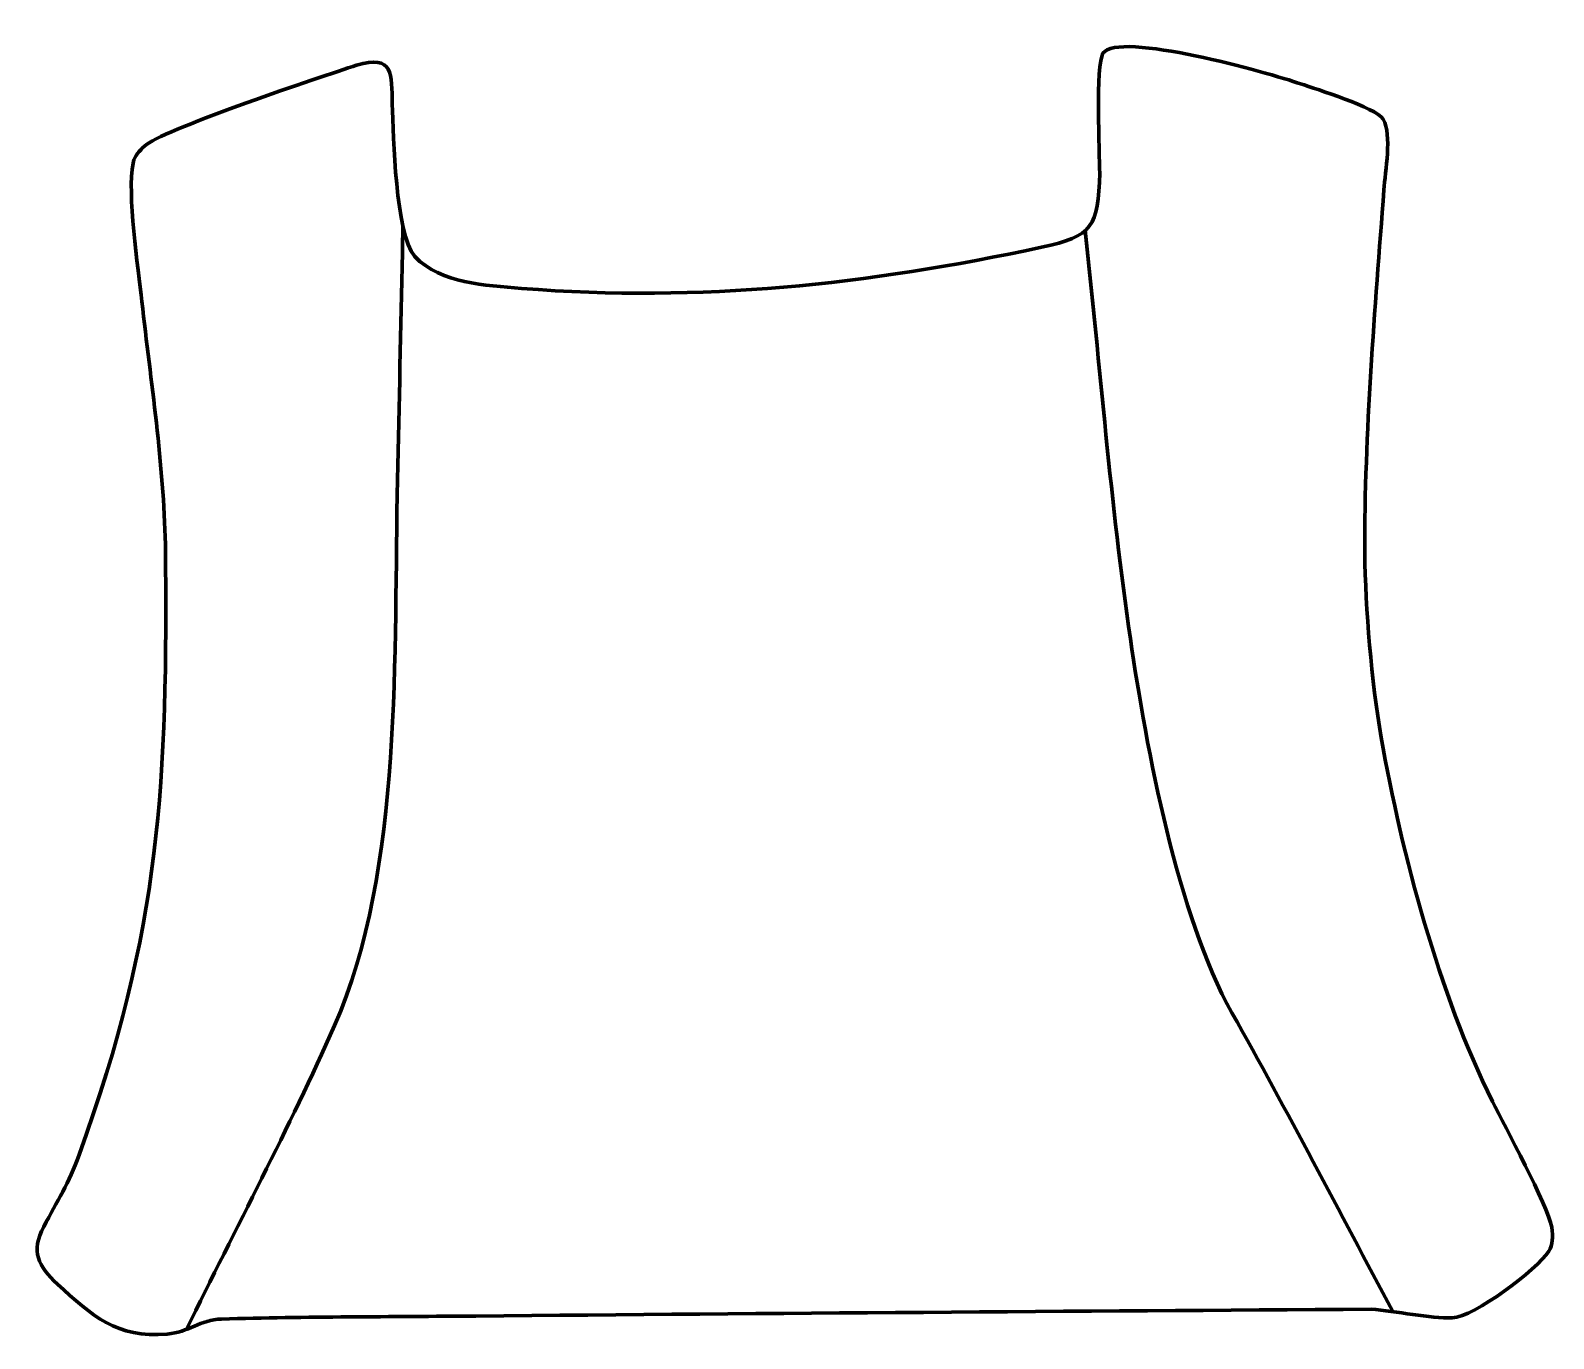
# Model space of a CAD drawing. Header units: millimetres. Extents: x 1447 to 1886, y 72 to 449.
import ezdxf

# ---------------------------------------------------------------- set-up
doc = ezdxf.new("R2010")
doc.units = ezdxf.units.MM
doc.header["$MEASUREMENT"] = 0
doc.layers.add('layer 2', color=7, linetype='Continuous')
doc.layers.add('layer 3', color=7, linetype='Continuous')

msp = doc.modelspace()

# ---------------------------------------------------------------- linework, layer by layer
at = {"layer": 'layer 2', "color": 142, "lineweight": 158}
for points, knots in [([(1491.7819, 74.7025), (1505.9628, 103.7943), (1521.2687, 132.6259), (1534.4164, 162.1767), (1534.4164, 162.1767), (1554.2032, 207.1508), (1551.4472, 270.5512), (1552.5398, 319.4585), (1552.5398, 319.4585), (1553.0268, 341.2609), (1553.4792, 363.0638), (1553.936, 384.8668), (1553.936, 384.8668), (1553.9897, 387.4299), (1554.0433, 389.993), (1554.097, 392.5561)], [0, 0, 0, 0, 0.2, 0.2, 0.2, 0.2, 0.4, 0.4, 0.4, 0.4, 0.6, 0.6, 0.6, 0.6, 1, 1, 1, 1]), ([(1750.6158, 391.1786), (1754.8702, 352.1897), (1757.9846, 312.359), (1763.6253, 273.615), (1763.6253, 273.615), (1768.2312, 241.9785), (1777.219, 193.8253), (1792.8764, 165.9078), (1792.8764, 165.9078), (1808.7574, 137.6151), (1823.9169, 108.4426), (1839.2274, 79.7919)], [0, 0, 0, 0, 0.25, 0.25, 0.25, 0.25, 0.5, 0.5, 0.5, 0.5, 1, 1, 1, 1])]:
    msp.add_open_spline(points, degree=3, knots=knots, dxfattribs=at)
at = {"layer": 'layer 3', "color": 242, "lineweight": 158}
msp.add_open_spline([(1832.9873, 80.4953), (1839.9627, 80.0033), (1850.1078, 77.7602), (1856.3423, 77.9841), (1856.3423, 77.9841), (1862.6516, 78.2108), (1880.6582, 91.8963), (1884.19, 97.2021), (1884.19, 97.2021), (1885.1396, 99.0826), (1885.513, 101.3108), (1884.9857, 104.1143), (1884.9857, 104.1143), (1883.7915, 110.4646), (1871.5166, 133.1253), (1867.8921, 140.361), (1867.8921, 140.361), (1852.4453, 171.5261), (1841.9413, 211.1159), (1835.8685, 245.1682), (1835.8685, 245.1682), (1833.0733, 261.407), (1831.3693, 281.973), (1831.113, 298.4678), (1831.113, 298.4678), (1831.0545, 332.8689), (1834.0934, 368.5165), (1836.6395, 402.8699), (1836.6395, 402.8699), (1837.0544, 408.4383), (1839.0088, 418.4915), (1836.4453, 423.3113), (1836.4453, 423.3113), (1834.2721, 426.6516), (1817.1944, 431.8981), (1812.6647, 433.453), (1812.6647, 433.453), (1803.4557, 436.6388), (1759.9808, 448.8166), (1755.7302, 442.2343), (1755.7302, 442.2343), (1753.5914, 438.9224), (1754.741, 413.4445), (1754.8049, 407.7396), (1754.8049, 407.7396), (1754.4208, 392.3161), (1752.756, 389.5383), (1738.0737, 386.3824), (1738.0737, 386.3824), (1687.4183, 375.4942), (1640.513, 370.5369), (1588.226, 374.5045), (1588.226, 374.5045), (1577.7436, 375.4297), (1565.2333, 375.833), (1557.4991, 383.6848), (1557.4991, 383.6848), (1551.9756, 390.551), (1551.3152, 418.0833), (1551.0202, 427.6122), (1551.0202, 427.6122), (1550.7989, 436.2742), (1551.5325, 441.9772), (1540.7196, 438.8176), (1540.7196, 438.8176), (1530.1154, 435.3252), (1487.0837, 421.0248), (1480.2382, 415.9293), (1480.2382, 415.9293), (1478.6387, 414.7387), (1477.3187, 413.301), (1476.6016, 411.5242), (1476.6016, 411.5242), (1476.6016, 411.5242), (1476.4004, 410.5665), (1476.4004, 410.5665), (1476.4004, 410.5665), (1474.5979, 401.984), (1477.8302, 380.3804), (1478.9185, 370.7302), (1478.9185, 370.7302), (1481.4885, 347.9405), (1485.1765, 323.5766), (1485.6913, 300.7874), (1485.6913, 300.7874), (1486.3555, 232.3844), (1484.4876, 190.3171), (1460.8361, 124.9355), (1460.8361, 124.9355), (1457.869, 116.7334), (1454.6113, 111.7235), (1450.6458, 104.2616), (1450.6458, 104.2616), (1446.817, 97.0572), (1449.0706, 92.9524), (1454.572, 87.7438), (1454.572, 87.7438), (1464.5476, 78.5888), (1471.6545, 72.0459), (1486.1616, 73.3139), (1486.1616, 73.3139), (1492.441, 73.8627), (1495.6165, 77.4869), (1501.8878, 77.6644), (1501.8878, 77.6644), (1526.1372, 78.3506), (1550.8537, 78.3136), (1575.1332, 78.5342), (1575.1332, 78.5342), (1661.0812, 79.315), (1747.0373, 79.9198), (1832.9873, 80.4953)], degree=3, knots=[0, 0, 0, 0, 0.03448276, 0.03448276, 0.03448276, 0.03448276, 0.06896552, 0.06896552, 0.06896552, 0.06896552, 0.10344828, 0.10344828, 0.10344828, 0.10344828, 0.13793103, 0.13793103, 0.13793103, 0.13793103, 0.17241379, 0.17241379, 0.17241379, 0.17241379, 0.20689655, 0.20689655, 0.20689655, 0.20689655, 0.24137931, 0.24137931, 0.24137931, 0.24137931, 0.27586207, 0.27586207, 0.27586207, 0.27586207, 0.31034483, 0.31034483, 0.31034483, 0.31034483, 0.34482759, 0.34482759, 0.34482759, 0.34482759, 0.37931034, 0.37931034, 0.37931034, 0.37931034, 0.4137931, 0.4137931, 0.4137931, 0.4137931, 0.44827586, 0.44827586, 0.44827586, 0.44827586, 0.48275862, 0.48275862, 0.48275862, 0.48275862, 0.51724138, 0.51724138, 0.51724138, 0.51724138, 0.55172414, 0.55172414, 0.55172414, 0.55172414, 0.5862069, 0.5862069, 0.5862069, 0.5862069, 0.62068966, 0.62068966, 0.62068966, 0.62068966, 0.65517241, 0.65517241, 0.65517241, 0.65517241, 0.68965517, 0.68965517, 0.68965517, 0.68965517, 0.72413793, 0.72413793, 0.72413793, 0.72413793, 0.75862069, 0.75862069, 0.75862069, 0.75862069, 0.79310345, 0.79310345, 0.79310345, 0.79310345, 0.82758621, 0.82758621, 0.82758621, 0.82758621, 0.86206897, 0.86206897, 0.86206897, 0.86206897, 0.89655172, 0.89655172, 0.89655172, 0.89655172, 0.93103448, 0.93103448, 0.93103448, 0.93103448, 1, 1, 1, 1], dxfattribs=at)

doc.saveas('drawing.dxf')
